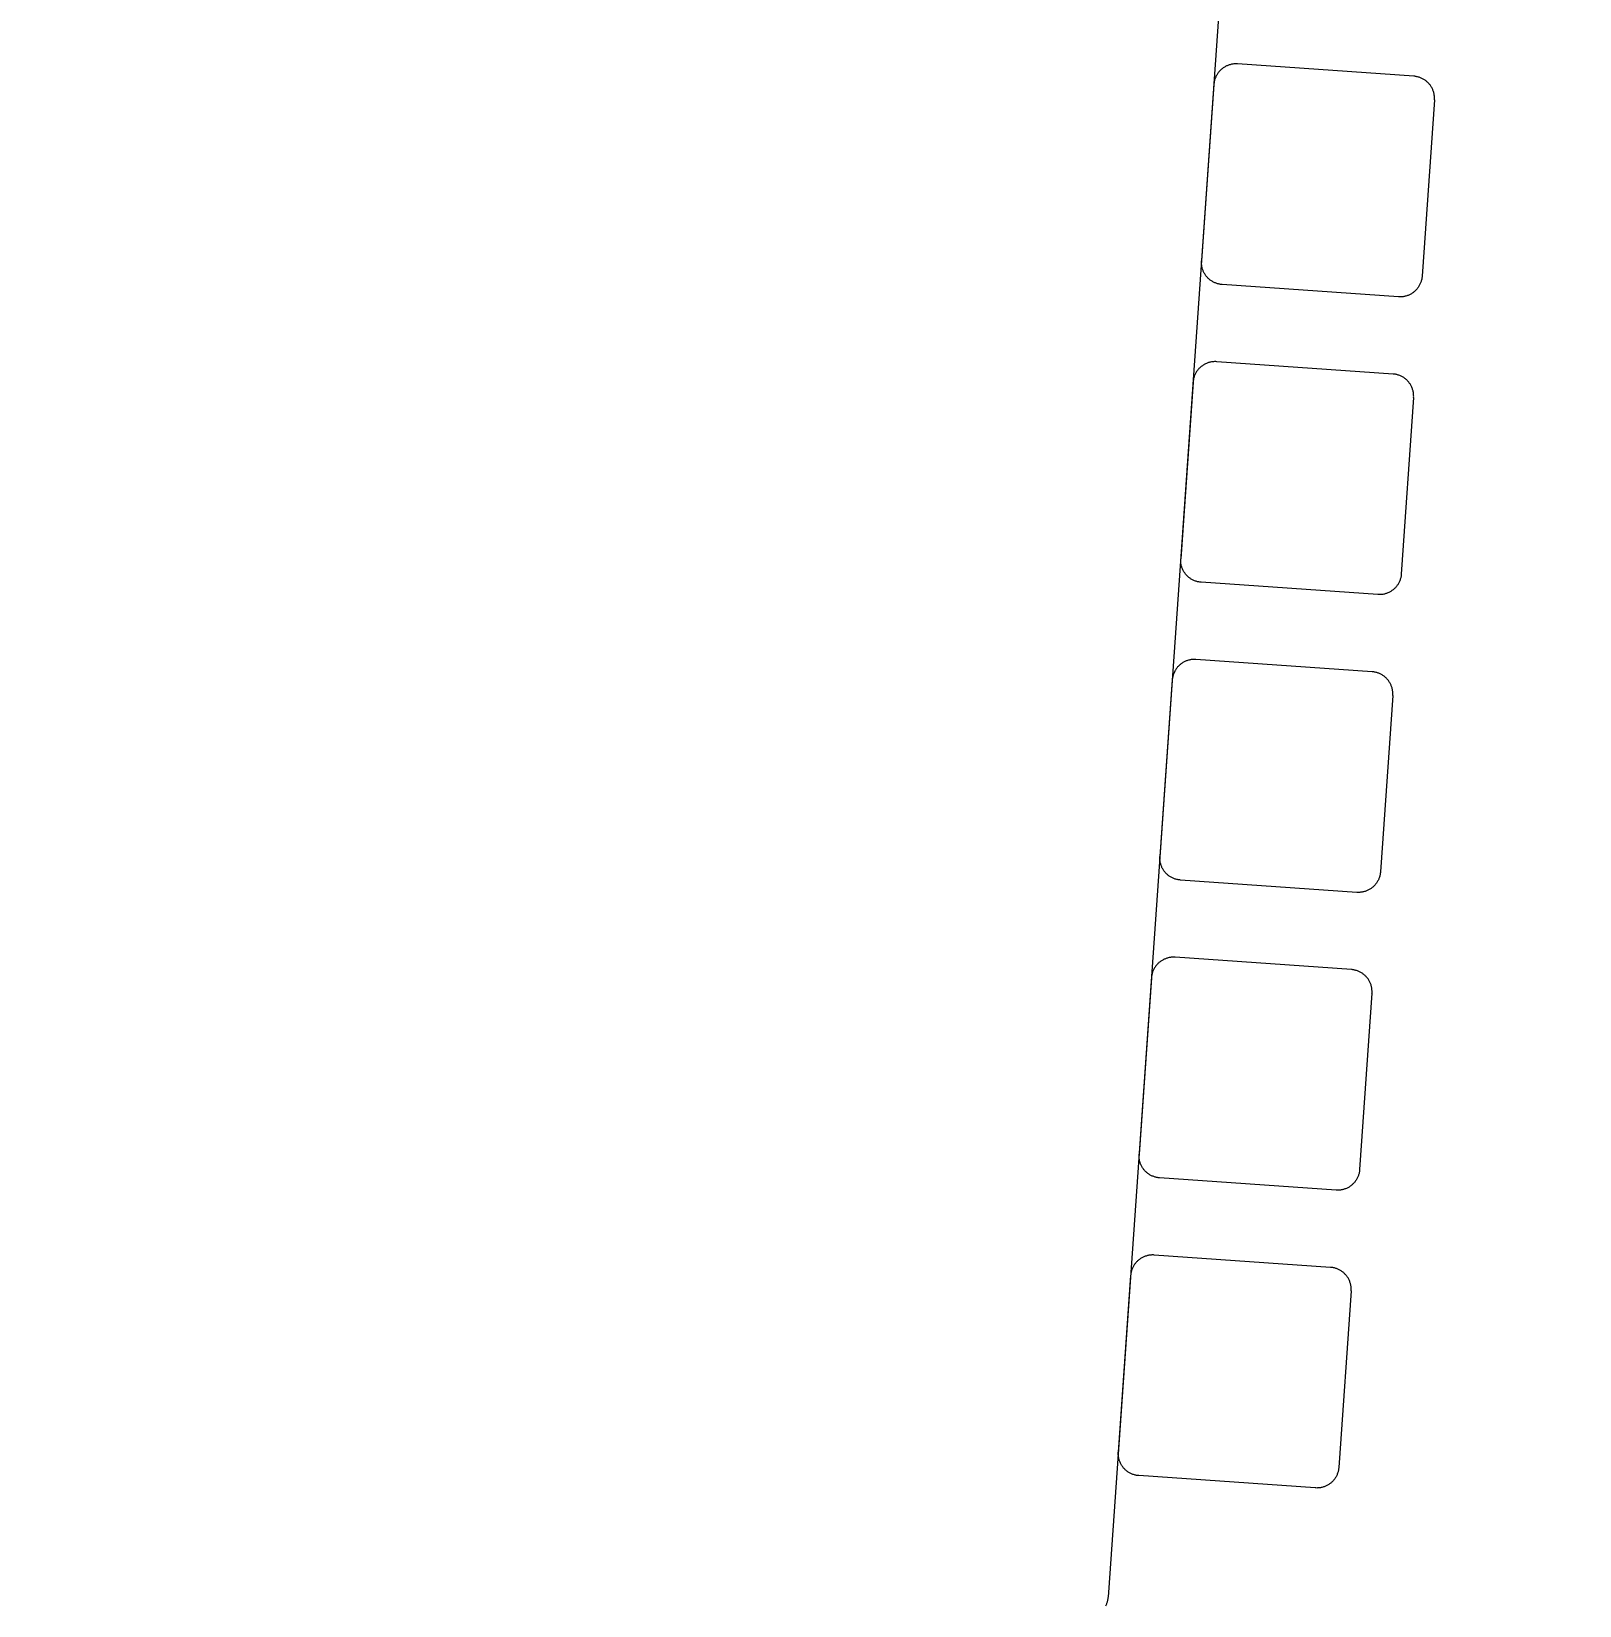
# Model space of a CAD drawing. Header units: inches. Extents: x 7 to 162, y -1 to 92.
# Drawn here: x 57.59 to 68.63, y 46.6 to 57.82 of the extents above; entities that cross this region are included whole.
import ezdxf

# ---------------------------------------------------------------- set-up
doc = ezdxf.new("R2010")
doc.units = ezdxf.units.IN
doc.layers.add('ZANO_R', color=7, linetype='Continuous', lineweight=0)
doc.layers.add('ZANO_W', color=1, linetype='Continuous', lineweight=0)
doc.styles.get("Standard").update_dxf_attribs({"font": 'arial.ttf'})
doc.dimstyles.new('amerykanie', dxfattribs={"dimtxt": 50, "dimasz": 50, "dimexe": 0.5, "dimexo": 0.5, "dimgap": 1, "dimtad": 1, "dimdec": 0, "dimzin": 0, "dimlunit": 5, "dimtxsty": 'Standard', "dimcen": 0.09, "dimclrd": 1, "dimclre": 1, "dimclrt": 1, "dimazin": 0, "dimtfac": 1, "dimtdec": 0, "dimtmove": 0, "dimatfit": 3, "dimfxl": 1, "dimtzin": 0, "dimarcsym": 1})

# ---------------------------------------------------------------- blocks, each defined once
blk = doc.blocks.new('*D355')
at = {"layer": 'ZANO_W', "color": 1, "lineweight": -2}
blk.add_line((53.632, 49.341), (53.389, 52.807), dxfattribs=at)
blk.add_arc((53.829, 46.521), 5.801, 103.8886, 170.1114, dxfattribs=at)
at = {"layer": 'ZANO_W', "color": 1}
for points in [[(52.462, 51.989), (52.41, 52.318), (53.424, 52.309)], [(47.948, 47.532), (48.28, 47.503), (48.027, 46.521)]]:
    blk.add_solid(points, dxfattribs=at)
at = {"layer": 'ZANO_W', "color": 1, "insert": (48.748, 51.26), "char_height": 1.25, "attachment_point": 5, "rotation": 47}
blk.add_mtext("86%%d0'", dxfattribs=at)

msp = doc.modelspace()

# ---------------------------------------------------------------- linework, layer by layer
at = {"layer": 'ZANO_R'}
for p, q in [((67.40511, 77.25614), (65.26566, 46.66069)), ((66.06582, 57.54012), (66.06207, 57.53626)), ((66.06969, 57.54386), (66.06582, 57.54012)), ((66.07369, 57.54745), (66.06969, 57.54386)), ((66.07781, 57.55091), (66.07369, 57.54745)), ((66.08205, 57.55423), (66.07781, 57.55091)), ((66.08639, 57.5574), (66.08205, 57.55423)), ((66.09085, 57.56042), (66.08639, 57.5574)), ((66.0954, 57.56329), (66.09085, 57.56042)), ((66.10005, 57.566), (66.0954, 57.56329)), ((66.10478, 57.56855), (66.10005, 57.566)), ((66.10961, 57.57093), (66.10478, 57.56855)), ((66.11451, 57.57315), (66.10961, 57.57093)), ((66.11948, 57.5752), (66.11451, 57.57315)), ((66.12452, 57.57708), (66.11948, 57.5752)), ((66.12962, 57.57879), (66.12452, 57.57708)), ((66.13478, 57.58032), (66.12962, 57.57879)), ((66.13999, 57.58168), (66.13478, 57.58032)), ((66.14524, 57.58285), (66.13999, 57.58168)), ((66.15052, 57.58385), (66.14524, 57.58285)), ((66.15584, 57.58467), (66.15052, 57.58385)), ((66.16118, 57.5853), (66.15584, 57.58467)), ((66.16654, 57.58575), (66.16118, 57.5853)), ((66.17192, 57.58602), (66.16654, 57.58575)), ((66.1773, 57.5861), (66.17192, 57.58602)), ((66.18268, 57.586), (66.1773, 57.5861)), ((66.18805, 57.58572), (66.18268, 57.586)), ((67.44544, 57.49779), (66.18805, 57.58572)), ((66.01988, 57.43953), (65.93196, 56.18214)), ((66.02035, 57.44489), (66.01988, 57.43953)), ((66.021, 57.45023), (66.02035, 57.44489)), ((66.02183, 57.45555), (66.021, 57.45023)), ((66.02284, 57.46083), (66.02183, 57.45555)), ((66.02404, 57.46608), (66.02284, 57.46083)), ((66.02541, 57.47128), (66.02404, 57.46608)), ((66.02696, 57.47644), (66.02541, 57.47128)), ((66.02868, 57.48153), (66.02696, 57.47644)), ((66.03057, 57.48657), (66.02868, 57.48153)), ((66.03264, 57.49153), (66.03057, 57.48657)), ((66.03487, 57.49643), (66.03264, 57.49153)), ((66.03728, 57.50124), (66.03487, 57.49643)), ((66.03984, 57.50597), (66.03728, 57.50124)), ((66.04256, 57.51061), (66.03984, 57.50597)), ((66.04544, 57.51516), (66.04256, 57.51061)), ((66.04848, 57.5196), (66.04544, 57.51516)), ((66.05166, 57.52394), (66.04848, 57.5196)), ((66.05499, 57.52816), (66.05166, 57.52394)), ((66.05846, 57.53227), (66.05499, 57.52816)), ((66.06207, 57.53626), (66.05846, 57.53227)), ((67.4508, 57.49733), (67.44544, 57.49779)), ((67.45614, 57.49668), (67.4508, 57.49733)), ((67.46146, 57.49584), (67.45614, 57.49668)), ((67.46674, 57.49483), (67.46146, 57.49584)), ((67.47199, 57.49364), (67.46674, 57.49483)), ((67.47719, 57.49227), (67.47199, 57.49364)), ((67.48234, 57.49072), (67.47719, 57.49227)), ((67.48744, 57.489), (67.48234, 57.49072)), ((67.49248, 57.4871), (67.48744, 57.489)), ((67.49744, 57.48504), (67.49248, 57.4871)), ((67.50234, 57.4828), (67.49744, 57.48504)), ((67.50715, 57.4804), (67.50234, 57.4828)), ((67.51188, 57.47784), (67.50715, 57.4804)), ((67.51652, 57.47511), (67.51188, 57.47784)), ((67.52107, 57.47223), (67.51652, 57.47511)), ((67.52551, 57.4692), (67.52107, 57.47223)), ((67.52985, 57.46602), (67.52551, 57.4692)), ((67.53407, 57.46269), (67.52985, 57.46602)), ((67.53818, 57.45921), (67.53407, 57.46269)), ((67.54217, 57.4556), (67.53818, 57.45921)), ((67.54603, 57.45186), (67.54217, 57.4556)), ((67.54977, 57.44798), (67.54603, 57.45186)), ((67.55336, 57.44399), (67.54977, 57.44798)), ((67.55682, 57.43987), (67.55336, 57.44399)), ((67.56014, 57.43563), (67.55682, 57.43987)), ((67.56331, 57.43128), (67.56014, 57.43563)), ((67.56633, 57.42683), (67.56331, 57.43128)), ((67.5692, 57.42228), (67.56633, 57.42683)), ((67.59163, 57.32963), (67.5037, 56.07223)), ((67.57191, 57.41763), (67.5692, 57.42228)), ((67.57446, 57.41289), (67.57191, 57.41763)), ((67.57684, 57.40807), (67.57446, 57.41289)), ((67.57906, 57.40317), (67.57684, 57.40807)), ((67.58111, 57.3982), (67.57906, 57.40317)), ((67.58299, 57.39316), (67.58111, 57.3982)), ((67.5847, 57.38805), (67.58299, 57.39316)), ((67.58623, 57.3829), (67.5847, 57.38805)), ((67.58759, 57.37769), (67.58623, 57.3829)), ((67.58876, 57.37244), (67.58759, 57.37769)), ((67.58976, 57.36715), (67.58876, 57.37244)), ((67.59058, 57.36184), (67.58976, 57.36715)), ((67.59121, 57.35649), (67.59058, 57.36184)), ((67.59166, 57.35113), (67.59121, 57.35649)), ((67.59163, 57.32963), (67.59191, 57.335)), ((67.59193, 57.34576), (67.59166, 57.35113)), ((67.59191, 57.335), (67.59201, 57.34038)), ((67.59201, 57.34038), (67.59193, 57.34576)), ((65.98208, 56.90594), (65.98257, 56.90591)), ((65.97158, 56.74874), (65.97109, 56.74877)), ((65.93157, 56.17139), (65.93167, 56.17677)), ((65.93166, 56.16601), (65.93157, 56.17139)), ((65.93193, 56.16064), (65.93166, 56.16601)), ((65.93167, 56.17677), (65.93196, 56.18214)), ((65.93238, 56.15527), (65.93193, 56.16064)), ((65.93301, 56.14993), (65.93238, 56.15527)), ((65.93383, 56.14461), (65.93301, 56.14993)), ((65.93482, 56.13933), (65.93383, 56.14461)), ((65.936, 56.13408), (65.93482, 56.13933)), ((65.93735, 56.12887), (65.936, 56.13408)), ((65.93889, 56.12371), (65.93735, 56.12887)), ((65.94059, 56.11861), (65.93889, 56.12371)), ((65.94247, 56.11357), (65.94059, 56.11861)), ((65.94452, 56.1086), (65.94247, 56.11357)), ((65.94674, 56.1037), (65.94452, 56.1086)), ((65.94913, 56.09887), (65.94674, 56.1037)), ((65.95168, 56.09414), (65.94913, 56.09887)), ((65.95439, 56.08949), (65.95168, 56.09414)), ((65.95725, 56.08494), (65.95439, 56.08949)), ((65.96027, 56.08048), (65.95725, 56.08494)), ((65.96345, 56.07614), (65.96027, 56.08048)), ((65.96676, 56.0719), (65.96345, 56.07614)), ((65.97022, 56.06778), (65.96676, 56.0719)), ((65.97382, 56.06378), (65.97022, 56.06778)), ((65.97755, 56.05991), (65.97382, 56.06378)), ((65.98142, 56.05616), (65.97755, 56.05991)), ((65.98541, 56.05255), (65.98142, 56.05616)), ((65.98951, 56.04908), (65.98541, 56.05255)), ((65.99374, 56.04575), (65.98951, 56.04908)), ((65.99808, 56.04257), (65.99374, 56.04575)), ((66.00252, 56.03953), (65.99808, 56.04257)), ((66.00706, 56.03665), (66.00252, 56.03953)), ((66.0117, 56.03393), (66.00706, 56.03665)), ((66.01643, 56.03137), (66.0117, 56.03393)), ((66.02125, 56.02897), (66.01643, 56.03137)), ((66.02614, 56.02673), (66.02125, 56.02897)), ((66.03111, 56.02466), (66.02614, 56.02673)), ((66.03614, 56.02277), (66.03111, 56.02466)), ((66.04124, 56.02105), (66.03614, 56.02277)), ((66.04639, 56.0195), (66.04124, 56.02105)), ((66.0516, 56.01813), (66.04639, 56.0195)), ((66.05684, 56.01694), (66.0516, 56.01813)), ((66.06213, 56.01592), (66.05684, 56.01694)), ((66.06744, 56.01509), (66.06213, 56.01592)), ((66.07278, 56.01444), (66.06744, 56.01509)), ((66.07814, 56.01397), (66.07278, 56.01444)), ((67.33554, 55.92605), (66.07814, 56.01397)), ((67.45389, 55.96791), (67.44989, 55.96431)), ((67.45777, 55.97164), (67.45389, 55.96791)), ((67.46151, 55.97551), (67.45777, 55.97164)), ((67.46512, 55.9795), (67.46151, 55.97551)), ((67.4686, 55.98361), (67.46512, 55.9795)), ((67.47193, 55.98783), (67.4686, 55.98361)), ((67.47511, 55.99217), (67.47193, 55.98783)), ((67.47814, 55.99661), (67.47511, 55.99217)), ((67.48102, 56.00115), (67.47814, 55.99661)), ((67.48375, 56.00579), (67.48102, 56.00115)), ((67.48631, 56.01052), (67.48375, 56.00579)), ((67.48871, 56.01534), (67.48631, 56.01052)), ((67.49095, 56.02023), (67.48871, 56.01534)), ((67.49301, 56.0252), (67.49095, 56.02023)), ((67.49491, 56.03024), (67.49301, 56.0252)), ((67.49663, 56.03533), (67.49491, 56.03024)), ((67.49818, 56.04048), (67.49663, 56.03533)), ((67.49955, 56.04569), (67.49818, 56.04048)), ((67.50074, 56.05093), (67.49955, 56.04569)), ((67.50175, 56.05622), (67.50074, 56.05093)), ((67.50259, 56.06153), (67.50175, 56.05622)), ((67.50323, 56.06687), (67.50259, 56.06153)), ((67.5037, 56.07223), (67.50323, 56.06687)), ((67.34091, 55.92577), (67.33554, 55.92605)), ((67.34629, 55.92567), (67.34091, 55.92577)), ((67.35167, 55.92575), (67.34629, 55.92567)), ((67.35704, 55.92602), (67.35167, 55.92575)), ((67.3624, 55.92647), (67.35704, 55.92602)), ((67.36774, 55.9271), (67.3624, 55.92647)), ((67.37306, 55.92792), (67.36774, 55.9271)), ((67.37835, 55.92891), (67.37306, 55.92792)), ((67.3836, 55.93009), (67.37835, 55.92891)), ((67.38881, 55.93144), (67.3836, 55.93009)), ((67.39396, 55.93298), (67.38881, 55.93144)), ((67.39906, 55.93468), (67.39396, 55.93298)), ((67.40411, 55.93656), (67.39906, 55.93468)), ((67.40908, 55.93861), (67.40411, 55.93656)), ((67.41398, 55.94083), (67.40908, 55.93861)), ((67.4188, 55.94322), (67.41398, 55.94083)), ((67.42354, 55.94577), (67.4188, 55.94322)), ((67.42819, 55.94848), (67.42354, 55.94577)), ((67.43274, 55.95135), (67.42819, 55.94848)), ((67.43719, 55.95437), (67.43274, 55.95135)), ((67.44154, 55.95754), (67.43719, 55.95437)), ((67.44577, 55.96085), (67.44154, 55.95754)), ((67.44989, 55.96431), (67.44577, 55.96085)), ((65.91009, 55.41042), (65.90662, 55.40631)), ((65.9137, 55.41441), (65.91009, 55.41042)), ((65.91744, 55.41827), (65.9137, 55.41441)), ((65.92132, 55.422), (65.91744, 55.41827)), ((65.92532, 55.4256), (65.92132, 55.422)), ((65.92944, 55.42906), (65.92532, 55.4256)), ((65.93367, 55.43238), (65.92944, 55.42906)), ((65.93802, 55.43555), (65.93367, 55.43238)), ((65.94247, 55.43857), (65.93802, 55.43555)), ((65.94702, 55.44144), (65.94247, 55.43857)), ((65.95167, 55.44414), (65.94702, 55.44144)), ((65.95641, 55.44669), (65.95167, 55.44414)), ((65.96123, 55.44908), (65.95641, 55.44669)), ((65.96613, 55.4513), (65.96123, 55.44908)), ((65.97111, 55.45335), (65.96613, 55.4513)), ((65.97615, 55.45523), (65.97111, 55.45335)), ((65.98125, 55.45694), (65.97615, 55.45523)), ((65.98641, 55.45847), (65.98125, 55.45694)), ((65.99161, 55.45983), (65.98641, 55.45847)), ((65.99686, 55.461), (65.99161, 55.45983)), ((66.00215, 55.462), (65.99686, 55.461)), ((66.00747, 55.46281), (66.00215, 55.462)), ((66.01281, 55.46345), (66.00747, 55.46281)), ((66.01817, 55.4639), (66.01281, 55.46345)), ((66.02354, 55.46416), (66.01817, 55.4639)), ((66.02892, 55.46425), (66.02354, 55.46416)), ((66.0343, 55.46415), (66.02892, 55.46425)), ((66.03967, 55.46386), (66.0343, 55.46415)), ((67.29707, 55.37594), (66.03967, 55.46386)), ((65.87151, 55.31768), (65.78358, 54.06029)), ((65.87198, 55.32304), (65.87151, 55.31768)), ((65.87263, 55.32838), (65.87198, 55.32304)), ((65.87346, 55.3337), (65.87263, 55.32838)), ((65.87447, 55.33898), (65.87346, 55.3337)), ((65.87566, 55.34423), (65.87447, 55.33898)), ((65.87703, 55.34943), (65.87566, 55.34423)), ((65.87858, 55.35458), (65.87703, 55.34943)), ((65.8803, 55.35968), (65.87858, 55.35458)), ((65.8822, 55.36471), (65.8803, 55.35968)), ((65.88427, 55.36968), (65.8822, 55.36471)), ((65.8865, 55.37458), (65.88427, 55.36968)), ((65.8889, 55.37939), (65.8865, 55.37458)), ((65.89146, 55.38412), (65.8889, 55.37939)), ((65.89419, 55.38876), (65.89146, 55.38412)), ((65.89707, 55.3933), (65.89419, 55.38876)), ((65.9001, 55.39775), (65.89707, 55.3933)), ((65.90329, 55.40208), (65.9001, 55.39775)), ((65.90662, 55.40631), (65.90329, 55.40208)), ((67.30243, 55.37547), (67.29707, 55.37594)), ((67.30777, 55.37482), (67.30243, 55.37547)), ((67.31308, 55.37399), (67.30777, 55.37482)), ((67.31837, 55.37298), (67.31308, 55.37399)), ((67.32361, 55.37179), (67.31837, 55.37298)), ((67.32882, 55.37042), (67.32361, 55.37179)), ((67.33397, 55.36887), (67.32882, 55.37042)), ((67.33907, 55.36715), (67.33397, 55.36887)), ((67.3441, 55.36525), (67.33907, 55.36715)), ((67.34907, 55.36318), (67.3441, 55.36525)), ((67.35396, 55.36095), (67.34907, 55.36318)), ((67.35878, 55.35855), (67.35396, 55.36095)), ((67.36351, 55.35598), (67.35878, 55.35855)), ((67.36815, 55.35326), (67.36351, 55.35598)), ((67.37269, 55.35038), (67.36815, 55.35326)), ((67.37713, 55.34735), (67.37269, 55.35038)), ((67.38147, 55.34416), (67.37713, 55.34735)), ((67.3857, 55.34083), (67.38147, 55.34416)), ((67.38981, 55.33736), (67.3857, 55.34083)), ((67.39379, 55.33375), (67.38981, 55.33736)), ((67.39766, 55.33001), (67.39379, 55.33375)), ((67.40139, 55.32613), (67.39766, 55.33001)), ((67.40499, 55.32213), (67.40139, 55.32613)), ((67.40845, 55.31801), (67.40499, 55.32213)), ((67.41177, 55.31378), (67.40845, 55.31801)), ((67.41494, 55.30943), (67.41177, 55.31378)), ((67.41796, 55.30498), (67.41494, 55.30943)), ((67.42082, 55.30043), (67.41796, 55.30498)), ((67.42353, 55.29578), (67.42082, 55.30043)), ((67.42608, 55.29104), (67.42353, 55.29578)), ((67.44325, 55.20777), (67.35533, 53.95038)), ((67.42847, 55.28622), (67.42608, 55.29104)), ((67.43069, 55.28132), (67.42847, 55.28622)), ((67.43274, 55.27634), (67.43069, 55.28132)), ((67.43462, 55.2713), (67.43274, 55.27634)), ((67.43633, 55.2662), (67.43462, 55.2713)), ((67.43786, 55.26104), (67.43633, 55.2662)), ((67.43921, 55.25584), (67.43786, 55.26104)), ((67.44039, 55.25059), (67.43921, 55.25584)), ((67.44139, 55.2453), (67.44039, 55.25059)), ((67.4422, 55.23998), (67.44139, 55.2453)), ((67.44283, 55.23464), (67.4422, 55.23998)), ((67.44329, 55.22928), (67.44283, 55.23464)), ((67.44325, 55.20777), (67.44354, 55.21315)), ((67.44355, 55.22391), (67.44329, 55.22928)), ((67.44354, 55.21315), (67.44364, 55.21853)), ((67.44364, 55.21853), (67.44355, 55.22391)), ((65.83371, 54.78409), (65.8342, 54.78406)), ((65.8232, 54.62688), (65.82272, 54.62692)), ((65.7832, 54.04954), (65.7833, 54.05491)), ((65.78328, 54.04416), (65.7832, 54.04954)), ((65.78355, 54.03878), (65.78328, 54.04416)), ((65.7833, 54.05491), (65.78358, 54.06029)), ((65.784, 54.03342), (65.78355, 54.03878)), ((65.78464, 54.02808), (65.784, 54.03342)), ((65.78545, 54.02276), (65.78464, 54.02808)), ((65.78645, 54.01747), (65.78545, 54.02276)), ((65.78762, 54.01222), (65.78645, 54.01747)), ((65.78898, 54.00702), (65.78762, 54.01222)), ((65.79051, 54.00186), (65.78898, 54.00702)), ((65.79222, 53.99676), (65.79051, 54.00186)), ((65.7941, 53.99172), (65.79222, 53.99676)), ((65.79615, 53.98674), (65.7941, 53.99172)), ((65.79837, 53.98184), (65.79615, 53.98674)), ((65.80076, 53.97702), (65.79837, 53.98184)), ((65.8033, 53.97228), (65.80076, 53.97702)), ((65.80601, 53.96764), (65.8033, 53.97228)), ((65.80888, 53.96308), (65.80601, 53.96764)), ((65.8119, 53.95863), (65.80888, 53.96308)), ((65.81507, 53.95428), (65.8119, 53.95863)), ((65.81839, 53.95005), (65.81507, 53.95428)), ((65.82185, 53.94593), (65.81839, 53.95005)), ((67.35533, 53.95038), (67.35486, 53.94502)), ((65.82545, 53.94193), (65.82185, 53.94593)), ((65.82918, 53.93806), (65.82545, 53.94193)), ((65.83304, 53.93431), (65.82918, 53.93806)), ((65.83703, 53.9307), (65.83304, 53.93431)), ((65.84114, 53.92723), (65.83703, 53.9307)), ((65.84537, 53.9239), (65.84114, 53.92723)), ((65.8497, 53.92071), (65.84537, 53.9239)), ((65.85415, 53.91768), (65.8497, 53.92071)), ((65.85869, 53.9148), (65.85415, 53.91768)), ((65.86333, 53.91208), (65.85869, 53.9148)), ((65.86806, 53.90951), (65.86333, 53.91208)), ((65.87287, 53.90711), (65.86806, 53.90951)), ((65.87777, 53.90488), (65.87287, 53.90711)), ((65.88274, 53.90281), (65.87777, 53.90488)), ((65.88777, 53.90092), (65.88274, 53.90281)), ((65.89287, 53.89919), (65.88777, 53.90092)), ((65.89802, 53.89765), (65.89287, 53.89919)), ((65.90322, 53.89627), (65.89802, 53.89765)), ((65.90847, 53.89508), (65.90322, 53.89627)), ((65.91375, 53.89407), (65.90847, 53.89508)), ((65.91907, 53.89324), (65.91375, 53.89407)), ((65.92441, 53.89259), (65.91907, 53.89324)), ((65.92977, 53.89212), (65.92441, 53.89259)), ((67.18716, 53.8042), (65.92977, 53.89212)), ((67.2974, 53.839), (67.29316, 53.83568)), ((67.30152, 53.84246), (67.2974, 53.839)), ((67.30552, 53.84606), (67.30152, 53.84246)), ((67.30939, 53.84979), (67.30552, 53.84606)), ((67.31314, 53.85365), (67.30939, 53.84979)), ((67.31675, 53.85764), (67.31314, 53.85365)), ((67.32022, 53.86175), (67.31675, 53.85764)), ((67.32355, 53.86598), (67.32022, 53.86175)), ((67.32674, 53.87031), (67.32355, 53.86598)), ((67.32977, 53.87476), (67.32674, 53.87031)), ((67.33265, 53.8793), (67.32977, 53.87476)), ((67.33537, 53.88394), (67.33265, 53.8793)), ((67.33794, 53.88867), (67.33537, 53.88394)), ((67.34034, 53.89349), (67.33794, 53.88867)), ((67.34257, 53.89838), (67.34034, 53.89349)), ((67.34464, 53.90335), (67.34257, 53.89838)), ((67.34653, 53.90838), (67.34464, 53.90335)), ((67.34826, 53.91348), (67.34653, 53.90838)), ((67.3498, 53.91863), (67.34826, 53.91348)), ((67.35117, 53.92383), (67.3498, 53.91863)), ((67.35237, 53.92908), (67.35117, 53.92383)), ((67.35338, 53.93436), (67.35237, 53.92908)), ((67.35421, 53.93968), (67.35338, 53.93436)), ((67.35486, 53.94502), (67.35421, 53.93968)), ((67.19253, 53.80391), (67.18716, 53.8042)), ((67.19791, 53.80381), (67.19253, 53.80391)), ((67.20329, 53.8039), (67.19791, 53.80381)), ((67.20867, 53.80416), (67.20329, 53.8039)), ((67.21403, 53.80461), (67.20867, 53.80416)), ((67.21937, 53.80525), (67.21403, 53.80461)), ((67.22469, 53.80606), (67.21937, 53.80525)), ((67.22997, 53.80706), (67.22469, 53.80606)), ((67.23522, 53.80824), (67.22997, 53.80706)), ((67.24043, 53.80959), (67.23522, 53.80824)), ((67.24559, 53.81112), (67.24043, 53.80959)), ((67.25069, 53.81283), (67.24559, 53.81112)), ((67.25573, 53.81471), (67.25069, 53.81283)), ((67.2607, 53.81676), (67.25573, 53.81471)), ((67.26561, 53.81898), (67.2607, 53.81676)), ((67.27043, 53.82137), (67.26561, 53.81898)), ((67.27517, 53.82392), (67.27043, 53.82137)), ((67.27981, 53.82663), (67.27517, 53.82392)), ((67.28437, 53.82949), (67.27981, 53.82663)), ((67.28882, 53.83251), (67.28437, 53.82949)), ((67.29316, 53.83568), (67.28882, 53.83251)), ((65.75173, 53.27589), (65.74869, 53.27145)), ((65.75491, 53.28023), (65.75173, 53.27589)), ((65.75824, 53.28446), (65.75491, 53.28023)), ((65.76171, 53.28857), (65.75824, 53.28446)), ((65.76532, 53.29255), (65.76171, 53.28857)), ((65.76907, 53.29642), (65.76532, 53.29255)), ((65.77294, 53.30015), (65.76907, 53.29642)), ((65.77694, 53.30375), (65.77294, 53.30015)), ((65.78106, 53.30721), (65.77694, 53.30375)), ((65.7853, 53.31053), (65.78106, 53.30721)), ((65.78964, 53.3137), (65.7853, 53.31053)), ((65.7941, 53.31672), (65.78964, 53.3137)), ((65.79865, 53.31958), (65.7941, 53.31672)), ((65.8033, 53.32229), (65.79865, 53.31958)), ((65.80804, 53.32484), (65.8033, 53.32229)), ((65.81286, 53.32723), (65.80804, 53.32484)), ((65.81776, 53.32945), (65.81286, 53.32723)), ((65.82273, 53.3315), (65.81776, 53.32945)), ((65.82777, 53.33338), (65.82273, 53.3315)), ((65.83287, 53.33509), (65.82777, 53.33338)), ((65.83803, 53.33662), (65.83287, 53.33509)), ((65.84324, 53.33797), (65.83803, 53.33662)), ((65.84849, 53.33915), (65.84324, 53.33797)), ((65.85377, 53.34015), (65.84849, 53.33915)), ((65.85909, 53.34096), (65.85377, 53.34015)), ((65.86443, 53.34159), (65.85909, 53.34096)), ((65.8698, 53.34204), (65.86443, 53.34159)), ((65.87517, 53.34231), (65.8698, 53.34204)), ((65.88055, 53.3424), (65.87517, 53.34231)), ((65.88593, 53.3423), (65.88055, 53.3424)), ((65.8913, 53.34201), (65.88593, 53.3423)), ((67.14869, 53.25409), (65.8913, 53.34201)), ((65.72314, 53.19583), (65.63521, 51.93843)), ((65.7236, 53.20119), (65.72314, 53.19583)), ((65.72425, 53.20653), (65.7236, 53.20119)), ((65.72508, 53.21184), (65.72425, 53.20653)), ((65.7261, 53.21713), (65.72508, 53.21184)), ((65.72729, 53.22237), (65.7261, 53.21713)), ((65.72866, 53.22758), (65.72729, 53.22237)), ((65.73021, 53.23273), (65.72866, 53.22758)), ((65.73193, 53.23783), (65.73021, 53.23273)), ((65.73382, 53.24286), (65.73193, 53.23783)), ((65.73589, 53.24783), (65.73382, 53.24286)), ((65.73813, 53.25272), (65.73589, 53.24783)), ((65.74053, 53.25754), (65.73813, 53.25272)), ((65.74309, 53.26227), (65.74053, 53.25754)), ((65.74581, 53.26691), (65.74309, 53.26227)), ((65.74869, 53.27145), (65.74581, 53.26691)), ((67.15405, 53.25362), (67.14869, 53.25409)), ((67.1594, 53.25297), (67.15405, 53.25362)), ((67.16471, 53.25214), (67.1594, 53.25297)), ((67.16999, 53.25113), (67.16471, 53.25214)), ((67.17524, 53.24993), (67.16999, 53.25113)), ((67.18044, 53.24856), (67.17524, 53.24993)), ((67.1856, 53.24702), (67.18044, 53.24856)), ((67.19069, 53.24529), (67.1856, 53.24702)), ((67.19573, 53.2434), (67.19069, 53.24529)), ((67.20069, 53.24133), (67.19573, 53.2434)), ((67.20559, 53.2391), (67.20069, 53.24133)), ((67.2104, 53.2367), (67.20559, 53.2391)), ((67.21513, 53.23413), (67.2104, 53.2367)), ((67.21977, 53.23141), (67.21513, 53.23413)), ((67.22432, 53.22853), (67.21977, 53.23141)), ((67.22876, 53.22549), (67.22432, 53.22853)), ((67.2331, 53.22231), (67.22876, 53.22549)), ((67.23732, 53.21898), (67.2331, 53.22231)), ((67.24143, 53.21551), (67.23732, 53.21898)), ((67.24542, 53.2119), (67.24143, 53.21551)), ((67.24928, 53.20815), (67.24542, 53.2119)), ((67.25302, 53.20428), (67.24928, 53.20815)), ((67.25661, 53.20028), (67.25302, 53.20428)), ((67.26007, 53.19616), (67.25661, 53.20028)), ((67.26339, 53.19192), (67.26007, 53.19616)), ((67.26656, 53.18758), (67.26339, 53.19192)), ((67.26958, 53.18313), (67.26656, 53.18758)), ((67.27245, 53.17857), (67.26958, 53.18313)), ((67.27516, 53.17392), (67.27245, 53.17857)), ((67.27771, 53.16919), (67.27516, 53.17392)), ((67.28009, 53.16436), (67.27771, 53.16919)), ((67.28231, 53.15946), (67.28009, 53.16436)), ((67.29488, 53.08592), (67.20695, 51.82853)), ((67.28436, 53.15449), (67.28231, 53.15946)), ((67.28624, 53.14945), (67.28436, 53.15449)), ((67.28795, 53.14435), (67.28624, 53.14945)), ((67.28948, 53.13919), (67.28795, 53.14435)), ((67.29084, 53.13398), (67.28948, 53.13919)), ((67.29202, 53.12873), (67.29084, 53.13398)), ((67.29301, 53.12345), (67.29202, 53.12873)), ((67.29383, 53.11813), (67.29301, 53.12345)), ((67.29446, 53.11279), (67.29383, 53.11813)), ((67.29491, 53.10743), (67.29446, 53.11279)), ((67.29488, 53.08592), (67.29516, 53.09129)), ((67.29518, 53.10205), (67.29491, 53.10743)), ((67.29516, 53.09129), (67.29526, 53.09667)), ((67.29526, 53.09667), (67.29518, 53.10205)), ((65.68533, 52.66224), (65.68582, 52.6622)), ((65.67483, 52.50503), (65.67434, 52.50506)), ((65.63483, 51.92768), (65.63493, 51.93306)), ((65.63493, 51.93306), (65.63521, 51.93843)), ((65.63491, 51.9223), (65.63483, 51.92768)), ((65.63518, 51.91693), (65.63491, 51.9223)), ((65.63563, 51.91157), (65.63518, 51.91693)), ((65.63626, 51.90623), (65.63563, 51.91157)), ((65.63708, 51.90091), (65.63626, 51.90623)), ((65.63807, 51.89562), (65.63708, 51.90091)), ((65.63925, 51.89037), (65.63807, 51.89562)), ((65.6406, 51.88516), (65.63925, 51.89037)), ((65.64214, 51.88001), (65.6406, 51.88516)), ((65.64384, 51.87491), (65.64214, 51.88001)), ((65.64572, 51.86986), (65.64384, 51.87491)), ((65.64777, 51.86489), (65.64572, 51.86986)), ((65.64999, 51.85999), (65.64777, 51.86489)), ((65.65238, 51.85517), (65.64999, 51.85999)), ((65.65493, 51.85043), (65.65238, 51.85517)), ((65.65764, 51.84578), (65.65493, 51.85043)), ((65.66051, 51.84123), (65.65764, 51.84578)), ((65.66353, 51.83678), (65.66051, 51.84123)), ((65.6667, 51.83243), (65.66353, 51.83678)), ((65.67001, 51.8282), (65.6667, 51.83243)), ((65.67347, 51.82408), (65.67001, 51.8282)), ((65.67707, 51.82008), (65.67347, 51.82408)), ((65.6808, 51.8162), (65.67707, 51.82008)), ((67.20584, 51.81783), (67.205, 51.81251)), ((67.20649, 51.82317), (67.20584, 51.81783)), ((67.20695, 51.82853), (67.20649, 51.82317)), ((65.68467, 51.81246), (65.6808, 51.8162)), ((65.68866, 51.80885), (65.68467, 51.81246)), ((65.69277, 51.80537), (65.68866, 51.80885)), ((65.69699, 51.80204), (65.69277, 51.80537)), ((65.70133, 51.79886), (65.69699, 51.80204)), ((65.70577, 51.79583), (65.70133, 51.79886)), ((65.71032, 51.79295), (65.70577, 51.79583)), ((65.71495, 51.79022), (65.71032, 51.79295)), ((65.71968, 51.78766), (65.71495, 51.79022)), ((65.7245, 51.78526), (65.71968, 51.78766)), ((65.72939, 51.78302), (65.7245, 51.78526)), ((65.73436, 51.78096), (65.72939, 51.78302)), ((65.7394, 51.77906), (65.73436, 51.78096)), ((65.74449, 51.77734), (65.7394, 51.77906)), ((65.74965, 51.77579), (65.74449, 51.77734)), ((65.75485, 51.77442), (65.74965, 51.77579)), ((65.76009, 51.77323), (65.75485, 51.77442)), ((65.76538, 51.77222), (65.76009, 51.77323)), ((65.77069, 51.77139), (65.76538, 51.77222)), ((65.77603, 51.77074), (65.77069, 51.77139)), ((65.78139, 51.77027), (65.77603, 51.77074)), ((67.03879, 51.68234), (65.78139, 51.77027)), ((67.13599, 51.70764), (67.13144, 51.70477)), ((67.14044, 51.71066), (67.13599, 51.70764)), ((67.14479, 51.71383), (67.14044, 51.71066)), ((67.14903, 51.71715), (67.14479, 51.71383)), ((67.15315, 51.72061), (67.14903, 51.71715)), ((67.15715, 51.72421), (67.15315, 51.72061)), ((67.16102, 51.72794), (67.15715, 51.72421)), ((67.16476, 51.7318), (67.16102, 51.72794)), ((67.16837, 51.73579), (67.16476, 51.7318)), ((67.17185, 51.7399), (67.16837, 51.73579)), ((67.17518, 51.74412), (67.17185, 51.7399)), ((67.17836, 51.74846), (67.17518, 51.74412)), ((67.18139, 51.7529), (67.17836, 51.74846)), ((67.18427, 51.75745), (67.18139, 51.7529)), ((67.187, 51.76209), (67.18427, 51.75745)), ((67.18956, 51.76682), (67.187, 51.76209)), ((67.19196, 51.77163), (67.18956, 51.76682)), ((67.1942, 51.77653), (67.19196, 51.77163)), ((67.19626, 51.78149), (67.1942, 51.77653)), ((67.19816, 51.78653), (67.19626, 51.78149)), ((67.19988, 51.79163), (67.19816, 51.78653)), ((67.20143, 51.79678), (67.19988, 51.79163)), ((67.2028, 51.80198), (67.20143, 51.79678)), ((67.20399, 51.80723), (67.2028, 51.80198)), ((67.205, 51.81251), (67.20399, 51.80723)), ((67.04416, 51.68206), (67.03879, 51.68234)), ((67.04954, 51.68196), (67.04416, 51.68206)), ((67.05492, 51.68204), (67.04954, 51.68196)), ((67.06029, 51.68231), (67.05492, 51.68204)), ((67.06565, 51.68276), (67.06029, 51.68231)), ((67.071, 51.68339), (67.06565, 51.68276)), ((67.07631, 51.68421), (67.071, 51.68339)), ((67.0816, 51.68521), (67.07631, 51.68421)), ((67.08685, 51.68638), (67.0816, 51.68521)), ((67.09206, 51.68774), (67.08685, 51.68638)), ((67.09721, 51.68927), (67.09206, 51.68774)), ((67.10232, 51.69098), (67.09721, 51.68927)), ((67.10736, 51.69286), (67.10232, 51.69098)), ((67.11233, 51.69491), (67.10736, 51.69286)), ((67.11723, 51.69713), (67.11233, 51.69491)), ((67.12205, 51.69951), (67.11723, 51.69713)), ((67.12679, 51.70206), (67.12205, 51.69951)), ((67.13144, 51.70477), (67.12679, 51.70206)), ((65.59744, 51.14505), (65.59472, 51.14041)), ((65.60032, 51.1496), (65.59744, 51.14505)), ((65.60335, 51.15404), (65.60032, 51.1496)), ((65.60654, 51.15838), (65.60335, 51.15404)), ((65.60987, 51.1626), (65.60654, 51.15838)), ((65.61334, 51.16671), (65.60987, 51.1626)), ((65.61695, 51.1707), (65.61334, 51.16671)), ((65.62069, 51.17456), (65.61695, 51.1707)), ((65.62457, 51.1783), (65.62069, 51.17456)), ((65.62857, 51.1819), (65.62457, 51.1783)), ((65.63269, 51.18535), (65.62857, 51.1819)), ((65.63692, 51.18867), (65.63269, 51.18535)), ((65.64127, 51.19184), (65.63692, 51.18867)), ((65.64572, 51.19486), (65.64127, 51.19184)), ((65.65027, 51.19773), (65.64572, 51.19486)), ((65.65492, 51.20044), (65.65027, 51.19773)), ((65.65966, 51.20299), (65.65492, 51.20044)), ((65.66448, 51.20537), (65.65966, 51.20299)), ((65.66938, 51.20759), (65.66448, 51.20537)), ((65.67436, 51.20965), (65.66938, 51.20759)), ((65.6794, 51.21153), (65.67436, 51.20965)), ((65.6845, 51.21323), (65.6794, 51.21153)), ((65.68966, 51.21476), (65.6845, 51.21323)), ((65.69486, 51.21612), (65.68966, 51.21476)), ((65.70011, 51.2173), (65.69486, 51.21612)), ((65.7054, 51.21829), (65.70011, 51.2173)), ((65.71072, 51.21911), (65.7054, 51.21829)), ((65.71606, 51.21974), (65.71072, 51.21911)), ((65.72142, 51.22019), (65.71606, 51.21974)), ((65.7268, 51.22046), (65.72142, 51.22019)), ((65.73217, 51.22054), (65.7268, 51.22046)), ((65.73755, 51.22044), (65.73217, 51.22054)), ((65.74293, 51.22016), (65.73755, 51.22044)), ((67.00032, 51.13223), (65.74293, 51.22016)), ((65.57476, 51.07398), (65.48684, 49.81658)), ((65.57523, 51.07934), (65.57476, 51.07398)), ((65.57588, 51.08468), (65.57523, 51.07934)), ((65.57671, 51.08999), (65.57588, 51.08468)), ((65.57772, 51.09527), (65.57671, 51.08999)), ((65.57891, 51.10052), (65.57772, 51.09527)), ((65.58028, 51.10572), (65.57891, 51.10052)), ((65.58183, 51.11088), (65.58028, 51.10572)), ((65.58355, 51.11597), (65.58183, 51.11088)), ((65.58545, 51.12101), (65.58355, 51.11597)), ((65.58752, 51.12598), (65.58545, 51.12101)), ((65.58975, 51.13087), (65.58752, 51.12598)), ((65.59215, 51.13568), (65.58975, 51.13087)), ((65.59472, 51.14041), (65.59215, 51.13568)), ((67.00568, 51.13177), (67.00032, 51.13223)), ((67.01102, 51.13112), (67.00568, 51.13177)), ((67.01634, 51.13029), (67.01102, 51.13112)), ((67.02162, 51.12927), (67.01634, 51.13029)), ((67.02687, 51.12808), (67.02162, 51.12927)), ((67.03207, 51.12671), (67.02687, 51.12808)), ((67.03722, 51.12516), (67.03207, 51.12671)), ((67.04232, 51.12344), (67.03722, 51.12516)), ((67.04735, 51.12154), (67.04232, 51.12344)), ((67.05232, 51.11948), (67.04735, 51.12154)), ((67.05721, 51.11724), (67.05232, 51.11948)), ((67.06203, 51.11484), (67.05721, 51.11724)), ((67.06676, 51.11228), (67.06203, 51.11484)), ((67.0714, 51.10956), (67.06676, 51.11228)), ((67.07594, 51.10668), (67.0714, 51.10956)), ((67.08039, 51.10364), (67.07594, 51.10668)), ((67.08472, 51.10046), (67.08039, 51.10364)), ((67.08895, 51.09713), (67.08472, 51.10046)), ((67.09306, 51.09366), (67.08895, 51.09713)), ((67.09705, 51.09004), (67.09306, 51.09366)), ((67.10091, 51.0863), (67.09705, 51.09004)), ((67.10464, 51.08243), (67.10091, 51.0863)), ((67.10824, 51.07843), (67.10464, 51.08243)), ((67.1117, 51.07431), (67.10824, 51.07843)), ((67.11502, 51.07007), (67.1117, 51.07431)), ((67.11819, 51.06572), (67.11502, 51.07007)), ((67.12121, 51.06127), (67.11819, 51.06572)), ((67.12407, 51.05672), (67.12121, 51.06127)), ((67.12678, 51.05207), (67.12407, 51.05672)), ((67.12933, 51.04733), (67.12678, 51.05207)), ((67.13172, 51.04251), (67.12933, 51.04733)), ((67.13394, 51.03761), (67.13172, 51.04251)), ((67.13599, 51.03264), (67.13394, 51.03761)), ((67.1465, 50.96407), (67.05858, 49.70667)), ((67.13787, 51.0276), (67.13599, 51.03264)), ((67.13958, 51.02249), (67.13787, 51.0276)), ((67.14111, 51.01734), (67.13958, 51.02249)), ((67.14246, 51.01213), (67.14111, 51.01734)), ((67.14364, 51.00688), (67.14246, 51.01213)), ((67.14464, 51.00159), (67.14364, 51.00688)), ((67.14545, 50.99628), (67.14464, 51.00159)), ((67.14609, 50.99093), (67.14545, 50.99628)), ((67.14654, 50.98557), (67.14609, 50.99093)), ((67.1465, 50.96407), (67.14679, 50.96944)), ((67.1468, 50.9802), (67.14654, 50.98557)), ((67.14679, 50.96944), (67.14689, 50.97482)), ((67.14689, 50.97482), (67.1468, 50.9802)), ((65.53696, 50.54039), (65.53745, 50.54035)), ((65.52646, 50.38318), (65.52597, 50.38321)), ((65.48645, 49.80583), (65.48655, 49.81121)), ((65.48654, 49.80045), (65.48645, 49.80583)), ((65.4868, 49.79508), (65.48654, 49.80045)), ((65.48655, 49.81121), (65.48684, 49.81658)), ((65.48725, 49.78972), (65.4868, 49.79508)), ((65.48789, 49.78437), (65.48725, 49.78972)), ((65.4887, 49.77906), (65.48789, 49.78437)), ((65.4897, 49.77377), (65.4887, 49.77906)), ((65.49087, 49.76852), (65.4897, 49.77377)), ((65.49223, 49.76331), (65.49087, 49.76852)), ((65.49376, 49.75815), (65.49223, 49.76331)), ((65.49547, 49.75305), (65.49376, 49.75815)), ((65.49735, 49.74801), (65.49547, 49.75305)), ((65.4994, 49.74304), (65.49735, 49.74801)), ((65.50162, 49.73814), (65.4994, 49.74304)), ((65.50401, 49.73332), (65.50162, 49.73814)), ((65.50656, 49.72858), (65.50401, 49.73332)), ((65.50926, 49.72393), (65.50656, 49.72858)), ((65.51213, 49.71938), (65.50926, 49.72393)), ((65.51515, 49.71493), (65.51213, 49.71938)), ((65.51832, 49.71058), (65.51515, 49.71493)), ((65.52164, 49.70634), (65.51832, 49.71058)), ((65.5251, 49.70222), (65.52164, 49.70634)), ((65.5287, 49.69822), (65.5251, 49.70222)), ((65.53243, 49.69435), (65.5287, 49.69822)), ((65.53629, 49.6906), (65.53243, 49.69435)), ((65.54028, 49.68699), (65.53629, 49.6906)), ((65.54439, 49.68352), (65.54028, 49.68699)), ((67.05663, 49.69066), (67.05562, 49.68537)), ((67.05746, 49.69597), (67.05663, 49.69066)), ((67.05811, 49.70131), (67.05746, 49.69597)), ((67.05858, 49.70667), (67.05811, 49.70131)), ((65.54862, 49.68019), (65.54439, 49.68352)), ((65.55295, 49.67701), (65.54862, 49.68019)), ((65.5574, 49.67397), (65.55295, 49.67701)), ((65.56194, 49.67109), (65.5574, 49.67397)), ((65.56658, 49.66837), (65.56194, 49.67109)), ((65.57131, 49.66581), (65.56658, 49.66837)), ((65.57613, 49.66341), (65.57131, 49.66581)), ((65.58102, 49.66117), (65.57613, 49.66341)), ((65.58599, 49.65911), (65.58102, 49.66117)), ((65.59102, 49.65721), (65.58599, 49.65911)), ((65.59612, 49.65549), (65.59102, 49.65721)), ((65.60127, 49.65394), (65.59612, 49.65549)), ((65.60647, 49.65257), (65.60127, 49.65394)), ((65.61172, 49.65138), (65.60647, 49.65257)), ((65.617, 49.65036), (65.61172, 49.65138)), ((65.62232, 49.64953), (65.617, 49.65036)), ((65.62766, 49.64888), (65.62232, 49.64953)), ((65.63302, 49.64842), (65.62766, 49.64888)), ((66.89041, 49.56049), (65.63302, 49.64842)), ((66.96886, 49.57528), (66.96396, 49.57306)), ((66.97368, 49.57766), (66.96886, 49.57528)), ((66.97842, 49.58021), (66.97368, 49.57766)), ((66.98306, 49.58292), (66.97842, 49.58021)), ((66.98762, 49.58579), (66.98306, 49.58292)), ((66.99207, 49.58881), (66.98762, 49.58579)), ((66.99642, 49.59198), (66.99207, 49.58881)), ((67.00065, 49.59529), (66.99642, 49.59198)), ((67.00477, 49.59875), (67.00065, 49.59529)), ((67.00877, 49.60235), (67.00477, 49.59875)), ((67.01265, 49.60609), (67.00877, 49.60235)), ((67.01639, 49.60995), (67.01265, 49.60609)), ((67.02, 49.61394), (67.01639, 49.60995)), ((67.02347, 49.61805), (67.02, 49.61394)), ((67.0268, 49.62227), (67.02347, 49.61805)), ((67.02999, 49.62661), (67.0268, 49.62227)), ((67.03302, 49.63105), (67.02999, 49.62661)), ((67.0359, 49.6356), (67.03302, 49.63105)), ((67.03862, 49.64024), (67.0359, 49.6356)), ((67.04119, 49.64497), (67.03862, 49.64024)), ((67.04359, 49.64978), (67.04119, 49.64497)), ((67.04582, 49.65467), (67.04359, 49.64978)), ((67.04789, 49.65964), (67.04582, 49.65467)), ((67.04978, 49.66468), (67.04789, 49.65964)), ((67.05151, 49.66977), (67.04978, 49.66468)), ((67.05305, 49.67493), (67.05151, 49.66977)), ((67.05443, 49.68013), (67.05305, 49.67493)), ((67.05562, 49.68537), (67.05443, 49.68013)), ((66.89579, 49.56021), (66.89041, 49.56049)), ((66.90116, 49.56011), (66.89579, 49.56021)), ((66.90654, 49.56019), (66.90116, 49.56011)), ((66.91192, 49.56046), (66.90654, 49.56019)), ((66.91728, 49.56091), (66.91192, 49.56046)), ((66.92262, 49.56154), (66.91728, 49.56091)), ((66.92794, 49.56236), (66.92262, 49.56154)), ((66.93323, 49.56335), (66.92794, 49.56236)), ((66.93848, 49.56453), (66.93323, 49.56335)), ((66.94368, 49.56588), (66.93848, 49.56453)), ((66.94884, 49.56742), (66.94368, 49.56588)), ((66.95394, 49.56912), (66.94884, 49.56742)), ((66.95898, 49.571), (66.95394, 49.56912)), ((66.96396, 49.57306), (66.95898, 49.571)), ((65.44378, 49.01383), (65.44138, 49.00902)), ((65.44634, 49.01856), (65.44378, 49.01383)), ((65.44906, 49.0232), (65.44634, 49.01856)), ((65.45194, 49.02774), (65.44906, 49.0232)), ((65.45498, 49.03219), (65.45194, 49.02774)), ((65.45816, 49.03652), (65.45498, 49.03219)), ((65.46149, 49.04075), (65.45816, 49.03652)), ((65.46496, 49.04486), (65.46149, 49.04075)), ((65.46858, 49.04885), (65.46496, 49.04486)), ((65.47232, 49.05271), (65.46858, 49.04885)), ((65.47619, 49.05644), (65.47232, 49.05271)), ((65.48019, 49.06004), (65.47619, 49.05644)), ((65.48431, 49.0635), (65.48019, 49.06004)), ((65.48855, 49.06682), (65.48431, 49.0635)), ((65.4929, 49.06999), (65.48855, 49.06682)), ((65.49735, 49.07301), (65.4929, 49.06999)), ((65.5019, 49.07588), (65.49735, 49.07301)), ((65.50655, 49.07859), (65.5019, 49.07588)), ((65.51129, 49.08114), (65.50655, 49.07859)), ((65.51611, 49.08352), (65.51129, 49.08114)), ((65.52101, 49.08574), (65.51611, 49.08352)), ((65.52598, 49.08779), (65.52101, 49.08574)), ((65.53102, 49.08967), (65.52598, 49.08779)), ((65.53613, 49.09138), (65.53102, 49.08967)), ((65.54128, 49.09291), (65.53613, 49.09138)), ((65.54649, 49.09427), (65.54128, 49.09291)), ((65.55174, 49.09544), (65.54649, 49.09427)), ((65.55703, 49.09644), (65.55174, 49.09544)), ((65.56234, 49.09725), (65.55703, 49.09644)), ((65.56769, 49.09789), (65.56234, 49.09725)), ((65.57305, 49.09834), (65.56769, 49.09789)), ((65.57842, 49.09861), (65.57305, 49.09834)), ((65.5838, 49.09869), (65.57842, 49.09861)), ((65.58918, 49.09859), (65.5838, 49.09869)), ((65.59455, 49.09831), (65.58918, 49.09859)), ((66.85195, 49.01038), (65.59455, 49.09831)), ((65.42639, 48.95212), (65.33846, 47.69473)), ((65.42685, 48.95748), (65.42639, 48.95212)), ((65.4275, 48.96282), (65.42685, 48.95748)), ((65.42833, 48.96814), (65.4275, 48.96282)), ((65.42935, 48.97342), (65.42833, 48.96814)), ((65.43054, 48.97867), (65.42935, 48.97342)), ((65.43191, 48.98387), (65.43054, 48.97867)), ((65.43346, 48.98902), (65.43191, 48.98387)), ((65.43518, 48.99412), (65.43346, 48.98902)), ((65.43708, 48.99915), (65.43518, 48.99412)), ((65.43914, 49.00412), (65.43708, 48.99915)), ((65.44138, 49.00902), (65.43914, 49.00412)), ((66.85731, 49.00991), (66.85195, 49.01038)), ((66.86265, 49.00926), (66.85731, 49.00991)), ((66.86796, 49.00843), (66.86265, 49.00926)), ((66.87325, 49.00742), (66.86796, 49.00843)), ((66.87849, 49.00623), (66.87325, 49.00742)), ((66.88369, 49.00486), (66.87849, 49.00623)), ((66.88885, 49.00331), (66.88369, 49.00486)), ((66.89394, 49.00159), (66.88885, 49.00331)), ((66.89898, 48.99969), (66.89394, 49.00159)), ((66.90395, 48.99762), (66.89898, 48.99969)), ((66.90884, 48.99539), (66.90395, 48.99762)), ((66.91365, 48.99299), (66.90884, 48.99539)), ((66.91838, 48.99043), (66.91365, 48.99299)), ((66.92302, 48.9877), (66.91838, 48.99043)), ((66.92757, 48.98482), (66.92302, 48.9877)), ((66.93201, 48.98179), (66.92757, 48.98482)), ((66.93635, 48.9786), (66.93201, 48.98179)), ((66.94057, 48.97527), (66.93635, 48.9786)), ((66.94468, 48.9718), (66.94057, 48.97527)), ((66.94867, 48.96819), (66.94468, 48.9718)), ((66.95253, 48.96445), (66.94867, 48.96819)), ((66.95627, 48.96057), (66.95253, 48.96445)), ((66.95987, 48.95657), (66.95627, 48.96057)), ((66.96333, 48.95245), (66.95987, 48.95657)), ((66.96664, 48.94822), (66.96333, 48.95245)), ((66.96981, 48.94387), (66.96664, 48.94822)), ((66.97283, 48.93942), (66.96981, 48.94387)), ((66.9757, 48.93487), (66.97283, 48.93942)), ((66.97841, 48.93022), (66.9757, 48.93487)), ((66.98096, 48.92548), (66.97841, 48.93022)), ((66.98334, 48.92066), (66.98096, 48.92548)), ((66.98556, 48.91576), (66.98334, 48.92066)), ((66.98762, 48.91078), (66.98556, 48.91576)), ((66.9895, 48.90574), (66.98762, 48.91078)), ((66.9912, 48.90064), (66.9895, 48.90574)), ((66.99813, 48.84222), (66.9102, 47.58482)), ((66.99273, 48.89548), (66.9912, 48.90064)), ((66.99409, 48.89028), (66.99273, 48.89548)), ((66.99527, 48.88503), (66.99409, 48.89028)), ((66.99626, 48.87974), (66.99527, 48.88503)), ((66.99708, 48.87442), (66.99626, 48.87974)), ((66.99771, 48.86908), (66.99708, 48.87442)), ((66.99816, 48.86372), (66.99771, 48.86908)), ((66.99813, 48.84222), (66.99841, 48.84759)), ((66.99843, 48.85835), (66.99816, 48.86372)), ((66.99841, 48.84759), (66.99851, 48.85297)), ((66.99851, 48.85297), (66.99843, 48.85835)), ((65.38858, 48.41853), (65.38907, 48.4185)), ((65.37808, 48.26132), (65.37759, 48.26136)), ((65.33808, 47.68398), (65.33818, 47.68936)), ((65.33816, 47.6786), (65.33808, 47.68398)), ((65.33843, 47.67322), (65.33816, 47.6786)), ((65.33818, 47.68936), (65.33846, 47.69473)), ((65.33888, 47.66786), (65.33843, 47.67322)), ((65.33951, 47.66252), (65.33888, 47.66786)), ((65.34033, 47.6572), (65.33951, 47.66252)), ((65.34132, 47.65192), (65.34033, 47.6572)), ((65.3425, 47.64667), (65.34132, 47.65192)), ((65.34386, 47.64146), (65.3425, 47.64667)), ((65.34539, 47.6363), (65.34386, 47.64146)), ((65.34709, 47.6312), (65.34539, 47.6363)), ((65.34897, 47.62616), (65.34709, 47.6312)), ((65.35103, 47.62119), (65.34897, 47.62616)), ((65.35325, 47.61628), (65.35103, 47.62119)), ((65.35563, 47.61146), (65.35325, 47.61628)), ((65.35818, 47.60672), (65.35563, 47.61146)), ((65.36089, 47.60208), (65.35818, 47.60672)), ((65.36376, 47.59752), (65.36089, 47.60208)), ((65.36678, 47.59307), (65.36376, 47.59752)), ((65.36995, 47.58873), (65.36678, 47.59307)), ((65.37326, 47.58449), (65.36995, 47.58873)), ((65.37672, 47.58037), (65.37326, 47.58449)), ((65.38032, 47.57637), (65.37672, 47.58037)), ((65.38406, 47.5725), (65.38032, 47.57637)), ((65.38792, 47.56875), (65.38406, 47.5725)), ((65.39191, 47.56514), (65.38792, 47.56875)), ((65.39602, 47.56167), (65.39191, 47.56514)), ((65.40024, 47.55834), (65.39602, 47.56167)), ((65.40458, 47.55516), (65.40024, 47.55834)), ((66.90605, 47.55828), (66.90468, 47.55307)), ((66.90724, 47.56352), (66.90605, 47.55828)), ((66.90826, 47.56881), (66.90724, 47.56352)), ((66.90909, 47.57412), (66.90826, 47.56881)), ((66.90974, 47.57946), (66.90909, 47.57412)), ((66.9102, 47.58482), (66.90974, 47.57946)), ((65.40902, 47.55212), (65.40458, 47.55516)), ((65.41357, 47.54924), (65.40902, 47.55212)), ((65.41821, 47.54652), (65.41357, 47.54924)), ((65.42294, 47.54395), (65.41821, 47.54652)), ((65.42775, 47.54155), (65.42294, 47.54395)), ((65.43264, 47.53932), (65.42775, 47.54155)), ((65.43761, 47.53725), (65.43264, 47.53932)), ((65.44265, 47.53536), (65.43761, 47.53725)), ((65.44774, 47.53363), (65.44265, 47.53536)), ((65.4529, 47.53209), (65.44774, 47.53363)), ((65.4581, 47.53072), (65.4529, 47.53209)), ((65.46335, 47.52952), (65.4581, 47.53072)), ((65.46863, 47.52851), (65.46335, 47.52952)), ((65.47394, 47.52768), (65.46863, 47.52851)), ((65.47928, 47.52703), (65.47394, 47.52768)), ((65.48464, 47.52656), (65.47928, 47.52703)), ((66.74204, 47.43864), (65.48464, 47.52656)), ((66.79531, 47.44403), (66.7901, 47.44268)), ((66.80047, 47.44556), (66.79531, 47.44403)), ((66.80557, 47.44727), (66.80047, 47.44556)), ((66.81061, 47.44915), (66.80557, 47.44727)), ((66.81558, 47.4512), (66.81061, 47.44915)), ((66.82048, 47.45342), (66.81558, 47.4512)), ((66.8253, 47.45581), (66.82048, 47.45342)), ((66.83004, 47.45836), (66.8253, 47.45581)), ((66.83469, 47.46107), (66.83004, 47.45836)), ((66.83924, 47.46393), (66.83469, 47.46107)), ((66.84369, 47.46695), (66.83924, 47.46393)), ((66.84804, 47.47012), (66.84369, 47.46695)), ((66.85228, 47.47344), (66.84804, 47.47012)), ((66.8564, 47.4769), (66.85228, 47.47344)), ((66.8604, 47.4805), (66.8564, 47.4769)), ((66.86427, 47.48423), (66.8604, 47.4805)), ((66.86802, 47.4881), (66.86427, 47.48423)), ((66.87163, 47.49208), (66.86802, 47.4881)), ((66.8751, 47.49619), (66.87163, 47.49208)), ((66.87843, 47.50042), (66.8751, 47.49619)), ((66.88161, 47.50476), (66.87843, 47.50042)), ((66.88465, 47.5092), (66.88161, 47.50476)), ((66.88753, 47.51374), (66.88465, 47.5092)), ((66.89025, 47.51838), (66.88753, 47.51374)), ((66.89281, 47.52311), (66.89025, 47.51838)), ((66.89521, 47.52793), (66.89281, 47.52311)), ((66.89745, 47.53282), (66.89521, 47.52793)), ((66.89951, 47.53779), (66.89745, 47.53282)), ((66.90141, 47.54282), (66.89951, 47.53779)), ((66.90313, 47.54792), (66.90141, 47.54282)), ((66.90468, 47.55307), (66.90313, 47.54792)), ((66.74741, 47.43835), (66.74204, 47.43864)), ((66.75279, 47.43825), (66.74741, 47.43835)), ((66.75817, 47.43834), (66.75279, 47.43825)), ((66.76354, 47.4386), (66.75817, 47.43834)), ((66.7689, 47.43906), (66.76354, 47.4386)), ((66.77425, 47.43969), (66.7689, 47.43906)), ((66.77956, 47.4405), (66.77425, 47.43969)), ((66.78485, 47.4415), (66.77956, 47.4405)), ((66.7901, 47.44268), (66.78485, 47.4415)), ((65.26566, 46.66069), (65.26522, 46.65556)), ((65.24893, 46.60165), (65.24646, 46.59713)), ((65.25124, 46.60625), (65.24893, 46.60165)), ((65.25339, 46.61093), (65.25124, 46.60625)), ((65.25538, 46.61568), (65.25339, 46.61093)), ((65.2572, 46.6205), (65.25538, 46.61568)), ((65.25886, 46.62537), (65.2572, 46.6205)), ((65.26035, 46.6303), (65.25886, 46.62537)), ((65.26167, 46.63528), (65.26035, 46.6303)), ((65.26282, 46.6403), (65.26167, 46.63528)), ((65.26379, 46.64536), (65.26282, 46.6403)), ((65.26459, 46.65045), (65.26379, 46.64536)), ((65.26522, 46.65556), (65.26459, 46.65045))]:
    msp.add_line(p, q, dxfattribs=at)

# ---------------------------------------------------------------- dimensions: what is measured, and where the dimension line sits
at = {"layer": 'ZANO_W'}
dim = msp.add_angular_dim_2l(base=(50.69745, 51.40517), line1=((9.12901, 46.52145), (87.60646, 46.52145)), line2=((53.66645, 48.84225), (53.75437, 47.58486)), dimstyle='amerykanie', override={"dimtxt": 1.25, "dimasz": 1, "dimgap": 0.5, "dimdec": 4, "dimaunit": 1, "dimadec": 1, "dimtdec": 4, "dimtmove": 1, "dimfrac": 2}, dxfattribs=at)
dim.commit()
dim.dimension.update_dxf_attribs({"geometry": '*D355', "text_midpoint": (48.74754, 51.25974)})

doc.saveas('drawing.dxf')
